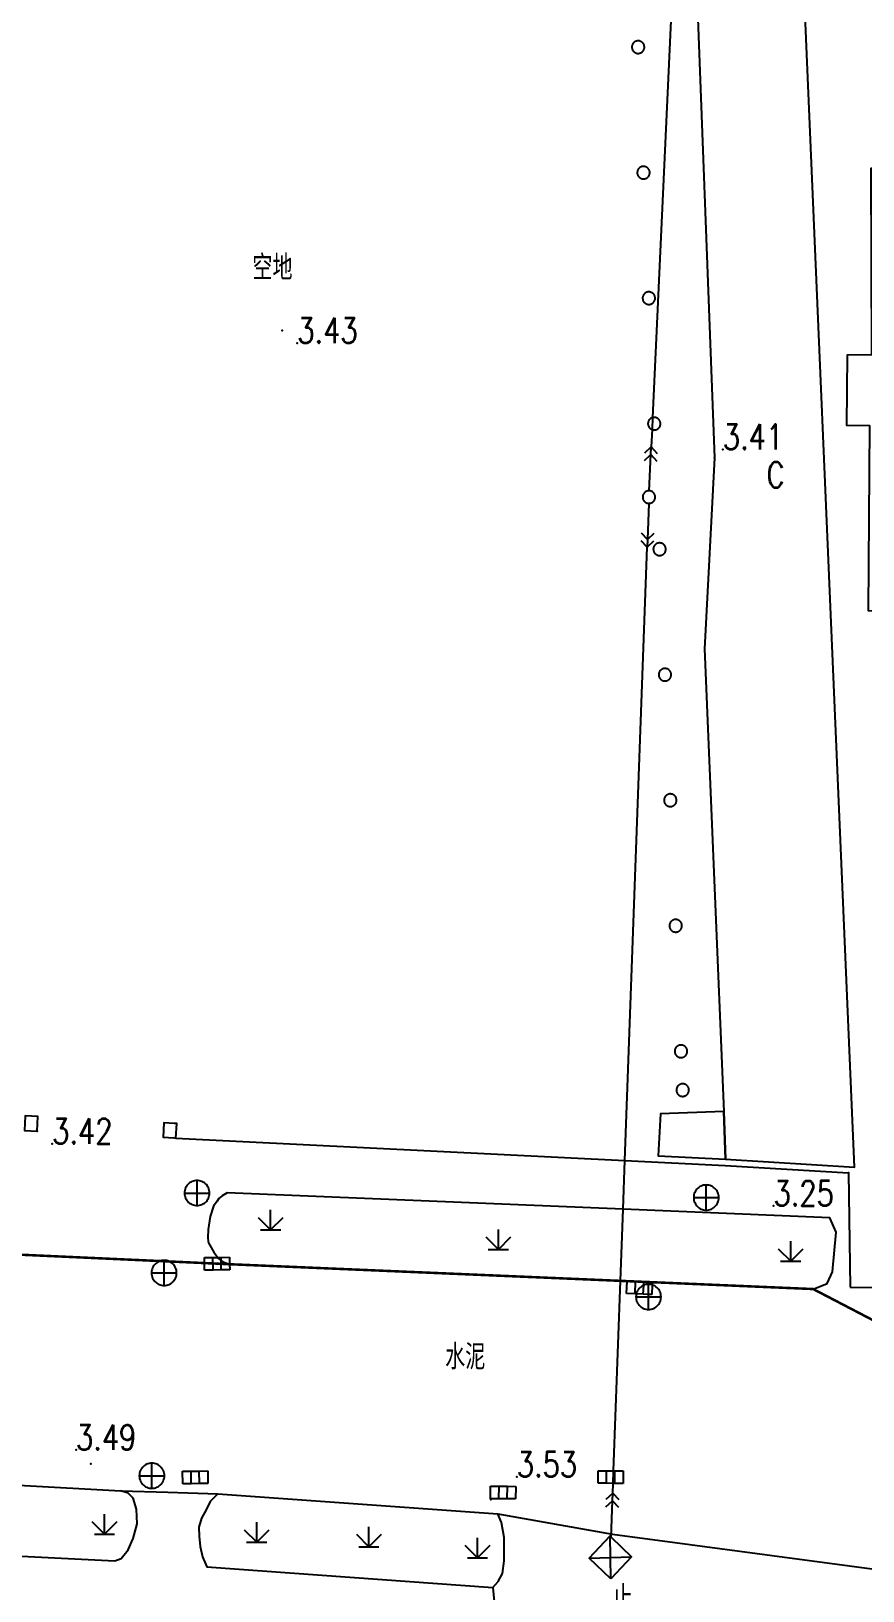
# Model space of a CAD drawing. Extents: x 500064 to 501389, y 2542464 to 2545400.
# Drawn here: x 500768.7 to 500801.8, y 2543049.7 to 2543111.8 of the extents above; entities that cross this region are included whole.
import ezdxf

# ---------------------------------------------------------------- set-up
doc = ezdxf.new("R2010")
doc.units = 0
doc.header["$LTSCALE"] = 0.5
doc.linetypes.add('CENTER', pattern=[50.8, 31.75, -6.35, 6.35, -6.35])
doc.layers.add('地形图', color=8, linetype='CONTINUOUS')
doc.styles.add('HZ', font='romans.shx', dxfattribs={"width": 0.8, "bigfont": 'hztxt.shx'})

msp = doc.modelspace()

# ---------------------------------------------------------------- linework, layer by layer
at = {"layer": '地形图', "linetype": 'Continuous', "const_width": 0.1}
msp.add_lwpolyline([(500667.086, 2543067.802), (500671.164, 2543067.622), (500701.342, 2543066.147), (500776.595, 2543062.722), (500799.805, 2543061.735), (500803.564, 2543059.778), (500821.423, 2543056.131), (500853.3, 2543056.079), (500858.689, 2543055.787), (500865.966, 2543053.35), (500870.357, 2543068.279), (500871.832, 2543084.568), (500873.555, 2543109.732), (500873.767, 2543122.87), (500871.505, 2543174.385), (500869.9, 2543231.392), (500861.967, 2543231.689)], dxfattribs=at)
at = {"layer": '地形图'}
for points in [[(500794.805, 2543126.585), (500793.413, 2543096.416), (500793.391, 2543095.94), (500793.359, 2543095.252)], [(500792.831, 2543110.911), (500792.847, 2543110.911), (500792.862, 2543110.912), (500792.878, 2543110.914), (500792.893, 2543110.917), (500792.908, 2543110.922), (500792.923, 2543110.927), (500792.938, 2543110.933), (500792.952, 2543110.939), (500792.966, 2543110.947), (500792.979, 2543110.956), (500792.991, 2543110.965), (500793.003, 2543110.975), (500793.015, 2543110.986), (500793.025, 2543110.998), (500793.035, 2543111.01), (500793.044, 2543111.023), (500793.053, 2543111.036), (500793.06, 2543111.05), (500793.066, 2543111.064), (500793.072, 2543111.079), (500793.077, 2543111.094), (500793.08, 2543111.109), (500793.083, 2543111.125), (500793.085, 2543111.14), (500793.086, 2543111.156), (500793.086, 2543111.172), (500793.085, 2543111.187), (500793.082, 2543111.203), (500793.079, 2543111.218), (500793.075, 2543111.233), (500793.07, 2543111.248), (500793.064, 2543111.263), (500793.057, 2543111.277), (500793.05, 2543111.29), (500793.041, 2543111.304), (500793.032, 2543111.316), (500793.022, 2543111.328), (500793.011, 2543111.34), (500792.999, 2543111.35), (500792.987, 2543111.36), (500792.974, 2543111.369), (500792.961, 2543111.377), (500792.947, 2543111.385), (500792.933, 2543111.391), (500792.918, 2543111.397), (500792.903, 2543111.402), (500792.888, 2543111.405), (500792.872, 2543111.408), (500792.857, 2543111.41), (500792.841, 2543111.411), (500792.825, 2543111.411), (500792.81, 2543111.409), (500792.794, 2543111.407), (500792.779, 2543111.404), (500792.763, 2543111.4), (500792.749, 2543111.395), (500792.734, 2543111.389), (500792.72, 2543111.382), (500792.706, 2543111.375), (500792.693, 2543111.366), (500792.68, 2543111.357), (500792.668, 2543111.347), (500792.657, 2543111.336), (500792.647, 2543111.324), (500792.637, 2543111.312), (500792.628, 2543111.299), (500792.619, 2543111.286), (500792.612, 2543111.272), (500792.605, 2543111.257), (500792.6, 2543111.243), (500792.595, 2543111.228), (500792.591, 2543111.213), (500792.589, 2543111.197), (500792.587, 2543111.182), (500792.586, 2543111.166), (500792.586, 2543111.15), (500792.587, 2543111.135), (500792.589, 2543111.119), (500792.593, 2543111.104), (500792.597, 2543111.088), (500792.602, 2543111.073), (500792.608, 2543111.059), (500792.614, 2543111.045), (500792.622, 2543111.031), (500792.631, 2543111.018), (500792.64, 2543111.005), (500792.65, 2543110.993), (500792.661, 2543110.982), (500792.673, 2543110.971), (500792.685, 2543110.962), (500792.698, 2543110.953), (500792.711, 2543110.944), (500792.725, 2543110.937), (500792.739, 2543110.93), (500792.754, 2543110.925), (500792.769, 2543110.92), (500792.784, 2543110.916), (500792.8, 2543110.913), (500792.815, 2543110.912), (500792.831, 2543110.911)], [(500793.044, 2543105.915), (500793.06, 2543105.916), (500793.076, 2543105.917), (500793.091, 2543105.919), (500793.107, 2543105.922), (500793.122, 2543105.926), (500793.137, 2543105.931), (500793.151, 2543105.937), (500793.165, 2543105.944), (500793.179, 2543105.952), (500793.192, 2543105.96), (500793.205, 2543105.97), (500793.217, 2543105.98), (500793.228, 2543105.991), (500793.239, 2543106.002), (500793.248, 2543106.014), (500793.258, 2543106.027), (500793.266, 2543106.041), (500793.273, 2543106.054), (500793.28, 2543106.069), (500793.285, 2543106.083), (500793.29, 2543106.098), (500793.294, 2543106.114), (500793.297, 2543106.129), (500793.298, 2543106.145), (500793.299, 2543106.16), (500793.299, 2543106.176), (500793.298, 2543106.192), (500793.296, 2543106.207), (500793.293, 2543106.223), (500793.289, 2543106.238), (500793.283, 2543106.253), (500793.278, 2543106.267), (500793.271, 2543106.281), (500793.263, 2543106.295), (500793.254, 2543106.308), (500793.245, 2543106.321), (500793.235, 2543106.333), (500793.224, 2543106.344), (500793.212, 2543106.355), (500793.2, 2543106.365), (500793.187, 2543106.374), (500793.174, 2543106.382), (500793.16, 2543106.389), (500793.146, 2543106.396), (500793.131, 2543106.401), (500793.116, 2543106.406), (500793.101, 2543106.41), (500793.086, 2543106.413), (500793.07, 2543106.414), (500793.054, 2543106.415), (500793.039, 2543106.415), (500793.023, 2543106.414), (500793.007, 2543106.412), (500792.992, 2543106.409), (500792.977, 2543106.405), (500792.962, 2543106.4), (500792.947, 2543106.394), (500792.933, 2543106.387), (500792.92, 2543106.379), (500792.906, 2543106.371), (500792.894, 2543106.361), (500792.882, 2543106.351), (500792.87, 2543106.34), (500792.86, 2543106.329), (500792.85, 2543106.316), (500792.841, 2543106.304), (500792.833, 2543106.29), (500792.825, 2543106.276), (500792.819, 2543106.262), (500792.813, 2543106.247), (500792.808, 2543106.232), (500792.805, 2543106.217), (500792.802, 2543106.202), (500792.8, 2543106.186), (500792.799, 2543106.17), (500792.799, 2543106.155), (500792.801, 2543106.139), (500792.803, 2543106.124), (500792.806, 2543106.108), (500792.81, 2543106.093), (500792.815, 2543106.078), (500792.821, 2543106.064), (500792.828, 2543106.049), (500792.835, 2543106.036), (500792.844, 2543106.023), (500792.853, 2543106.01), (500792.864, 2543105.998), (500792.874, 2543105.987), (500792.886, 2543105.976), (500792.898, 2543105.966), (500792.911, 2543105.957), (500792.924, 2543105.949), (500792.938, 2543105.941), (500792.953, 2543105.935), (500792.967, 2543105.929), (500792.982, 2543105.925), (500792.997, 2543105.921), (500793.013, 2543105.918), (500793.029, 2543105.916), (500793.044, 2543105.915)], [(500793.258, 2543100.92), (500793.273, 2543100.92), (500793.289, 2543100.921), (500793.304, 2543100.923), (500793.32, 2543100.927), (500793.335, 2543100.931), (500793.35, 2543100.936), (500793.364, 2543100.942), (500793.379, 2543100.948), (500793.392, 2543100.956), (500793.405, 2543100.965), (500793.418, 2543100.974), (500793.43, 2543100.984), (500793.441, 2543100.995), (500793.452, 2543101.007), (500793.462, 2543101.019), (500793.471, 2543101.032), (500793.479, 2543101.045), (500793.487, 2543101.059), (500793.493, 2543101.073), (500793.499, 2543101.088), (500793.503, 2543101.103), (500793.507, 2543101.118), (500793.51, 2543101.134), (500793.512, 2543101.149), (500793.513, 2543101.165), (500793.512, 2543101.181), (500793.511, 2543101.196), (500793.509, 2543101.212), (500793.506, 2543101.227), (500793.502, 2543101.242), (500793.497, 2543101.257), (500793.491, 2543101.272), (500793.484, 2543101.286), (500793.476, 2543101.3), (500793.468, 2543101.313), (500793.458, 2543101.325), (500793.448, 2543101.337), (500793.437, 2543101.349), (500793.426, 2543101.359), (500793.414, 2543101.369), (500793.401, 2543101.378), (500793.387, 2543101.387), (500793.374, 2543101.394), (500793.359, 2543101.4), (500793.345, 2543101.406), (500793.33, 2543101.411), (500793.314, 2543101.414), (500793.299, 2543101.417), (500793.283, 2543101.419), (500793.268, 2543101.42), (500793.252, 2543101.42), (500793.236, 2543101.419), (500793.221, 2543101.416), (500793.205, 2543101.413), (500793.19, 2543101.409), (500793.175, 2543101.404), (500793.161, 2543101.398), (500793.147, 2543101.391), (500793.133, 2543101.384), (500793.12, 2543101.375), (500793.107, 2543101.366), (500793.095, 2543101.356), (500793.084, 2543101.345), (500793.073, 2543101.333), (500793.063, 2543101.321), (500793.054, 2543101.308), (500793.046, 2543101.295), (500793.039, 2543101.281), (500793.032, 2543101.267), (500793.026, 2543101.252), (500793.022, 2543101.237), (500793.018, 2543101.222), (500793.015, 2543101.206), (500793.013, 2543101.191), (500793.013, 2543101.175), (500793.013, 2543101.159), (500793.014, 2543101.144), (500793.016, 2543101.128), (500793.019, 2543101.113), (500793.023, 2543101.097), (500793.028, 2543101.083), (500793.034, 2543101.068), (500793.041, 2543101.054), (500793.049, 2543101.04), (500793.057, 2543101.027), (500793.067, 2543101.014), (500793.077, 2543101.002), (500793.088, 2543100.991), (500793.099, 2543100.981), (500793.112, 2543100.971), (500793.124, 2543100.962), (500793.138, 2543100.953), (500793.152, 2543100.946), (500793.166, 2543100.939), (500793.181, 2543100.934), (500793.196, 2543100.929), (500793.211, 2543100.925), (500793.226, 2543100.923), (500793.242, 2543100.921), (500793.258, 2543100.92)], [(500793.471, 2543095.925), (500793.487, 2543095.925), (500793.502, 2543095.926), (500793.518, 2543095.928), (500793.533, 2543095.931), (500793.548, 2543095.935), (500793.563, 2543095.94), (500793.578, 2543095.946), (500793.592, 2543095.953), (500793.606, 2543095.961), (500793.619, 2543095.969), (500793.631, 2543095.979), (500793.643, 2543095.989), (500793.655, 2543096), (500793.665, 2543096.011), (500793.675, 2543096.023), (500793.684, 2543096.036), (500793.693, 2543096.05), (500793.7, 2543096.063), (500793.707, 2543096.078), (500793.712, 2543096.092), (500793.717, 2543096.107), (500793.721, 2543096.123), (500793.723, 2543096.138), (500793.725, 2543096.154), (500793.726, 2543096.169), (500793.726, 2543096.185), (500793.725, 2543096.201), (500793.722, 2543096.216), (500793.719, 2543096.232), (500793.715, 2543096.247), (500793.71, 2543096.262), (500793.704, 2543096.276), (500793.697, 2543096.29), (500793.69, 2543096.304), (500793.681, 2543096.317), (500793.672, 2543096.33), (500793.662, 2543096.342), (500793.651, 2543096.353), (500793.639, 2543096.364), (500793.627, 2543096.374), (500793.614, 2543096.383), (500793.601, 2543096.391), (500793.587, 2543096.398), (500793.573, 2543096.405), (500793.558, 2543096.411), (500793.543, 2543096.415), (500793.528, 2543096.419), (500793.512, 2543096.422), (500793.497, 2543096.424), (500793.481, 2543096.424), (500793.465, 2543096.424), (500793.45, 2543096.423), (500793.434, 2543096.421), (500793.419, 2543096.418), (500793.413, 2543096.416), (500793.403, 2543096.414), (500793.389, 2543096.409), (500793.374, 2543096.403), (500793.36, 2543096.396), (500793.346, 2543096.388), (500793.333, 2543096.38), (500793.32, 2543096.37), (500793.309, 2543096.36), (500793.297, 2543096.349), (500793.287, 2543096.338), (500793.277, 2543096.325), (500793.268, 2543096.313), (500793.259, 2543096.299), (500793.252, 2543096.285), (500793.245, 2543096.271), (500793.24, 2543096.256), (500793.235, 2543096.241), (500793.231, 2543096.226), (500793.229, 2543096.211), (500793.227, 2543096.195), (500793.226, 2543096.179), (500793.226, 2543096.164), (500793.227, 2543096.148), (500793.229, 2543096.133), (500793.233, 2543096.117), (500793.237, 2543096.102), (500793.242, 2543096.087), (500793.248, 2543096.073), (500793.255, 2543096.058), (500793.262, 2543096.045), (500793.271, 2543096.032), (500793.28, 2543096.019), (500793.29, 2543096.007), (500793.301, 2543095.996), (500793.313, 2543095.985), (500793.325, 2543095.975), (500793.338, 2543095.966), (500793.351, 2543095.958), (500793.365, 2543095.95), (500793.379, 2543095.944), (500793.391, 2543095.94), (500793.394, 2543095.938), (500793.409, 2543095.934), (500793.424, 2543095.93), (500793.44, 2543095.927), (500793.455, 2543095.925), (500793.471, 2543095.925)], [(500793.084, 2543094.706), (500793.345, 2543094.944)], [(500793.098, 2543095.014), (500793.359, 2543095.252)], [(500793.278, 2543093.504), (500793.345, 2543094.944), (500793.359, 2543095.252)], [(500793.345, 2543094.944), (500793.583, 2543094.683)], [(500793.359, 2543095.252), (500793.597, 2543094.991)], [(500793.267, 2543093.004), (500793.283, 2543093.005), (500793.298, 2543093.006), (500793.314, 2543093.009), (500793.329, 2543093.012), (500793.344, 2543093.016), (500793.359, 2543093.022), (500793.373, 2543093.028), (500793.387, 2543093.035), (500793.401, 2543093.043), (500793.414, 2543093.052), (500793.426, 2543093.062), (500793.438, 2543093.072), (500793.449, 2543093.083), (500793.459, 2543093.095), (500793.469, 2543093.107), (500793.478, 2543093.12), (500793.486, 2543093.134), (500793.493, 2543093.148), (500793.499, 2543093.162), (500793.505, 2543093.177), (500793.509, 2543093.192), (500793.512, 2543093.207), (500793.515, 2543093.223), (500793.516, 2543093.238), (500793.517, 2543093.254), (500793.516, 2543093.27), (500793.515, 2543093.286), (500793.512, 2543093.301), (500793.509, 2543093.316), (500793.505, 2543093.331), (500793.499, 2543093.346), (500793.493, 2543093.361), (500793.486, 2543093.375), (500793.478, 2543093.388), (500793.469, 2543093.401), (500793.459, 2543093.414), (500793.449, 2543093.425), (500793.438, 2543093.436), (500793.426, 2543093.447), (500793.414, 2543093.456), (500793.401, 2543093.465), (500793.387, 2543093.473), (500793.373, 2543093.48), (500793.359, 2543093.487), (500793.344, 2543093.492), (500793.329, 2543093.496), (500793.314, 2543093.5), (500793.298, 2543093.502), (500793.283, 2543093.504), (500793.278, 2543093.504), (500793.267, 2543093.504), (500793.251, 2543093.504), (500793.235, 2543093.502), (500793.22, 2543093.5), (500793.205, 2543093.496), (500793.19, 2543093.492), (500793.175, 2543093.487), (500793.16, 2543093.48), (500793.146, 2543093.473), (500793.133, 2543093.465), (500793.12, 2543093.456), (500793.107, 2543093.447), (500793.096, 2543093.436), (500793.085, 2543093.425), (500793.074, 2543093.414), (500793.065, 2543093.401), (500793.056, 2543093.388), (500793.048, 2543093.375), (500793.041, 2543093.361), (500793.034, 2543093.346), (500793.029, 2543093.331), (500793.025, 2543093.316), (500793.021, 2543093.301), (500793.019, 2543093.286), (500793.017, 2543093.27), (500793.017, 2543093.254), (500793.017, 2543093.238), (500793.019, 2543093.223), (500793.021, 2543093.207), (500793.025, 2543093.192), (500793.029, 2543093.177), (500793.034, 2543093.162), (500793.041, 2543093.148), (500793.048, 2543093.134), (500793.056, 2543093.12), (500793.065, 2543093.107), (500793.074, 2543093.095), (500793.085, 2543093.083), (500793.096, 2543093.072), (500793.107, 2543093.062), (500793.12, 2543093.052), (500793.133, 2543093.043), (500793.146, 2543093.035), (500793.16, 2543093.028), (500793.175, 2543093.022), (500793.19, 2543093.016), (500793.205, 2543093.012), (500793.22, 2543093.009), (500793.235, 2543093.006), (500793.251, 2543093.005), (500793.258, 2543093.004), (500793.267, 2543093.004)], [(500793.258, 2543093.004), (500793.205, 2543091.563), (500793.194, 2543091.255)], [(500793.205, 2543091.563), (500792.965, 2543091.822)], [(500791.825, 2543053.614), (500791.839, 2543053.999), (500791.857, 2543054.499), (500792.132, 2543062.061), (500792.236, 2543064.911), (500792.307, 2543066.855), (500793.194, 2543091.255)], [(500793.194, 2543091.255), (500792.953, 2543091.514)], [(500793.453, 2543091.496), (500793.194, 2543091.255)], [(500793.464, 2543091.804), (500793.205, 2543091.563)], [(500793.684, 2543090.929), (500793.7, 2543090.929), (500793.716, 2543090.93), (500793.731, 2543090.933), (500793.747, 2543090.936), (500793.762, 2543090.94), (500793.777, 2543090.945), (500793.791, 2543090.951), (500793.805, 2543090.958), (500793.819, 2543090.965), (500793.832, 2543090.974), (500793.845, 2543090.983), (500793.857, 2543090.993), (500793.868, 2543091.004), (500793.879, 2543091.016), (500793.889, 2543091.028), (500793.898, 2543091.041), (500793.906, 2543091.054), (500793.913, 2543091.068), (500793.92, 2543091.082), (500793.925, 2543091.097), (500793.93, 2543091.112), (500793.934, 2543091.127), (500793.937, 2543091.143), (500793.938, 2543091.158), (500793.939, 2543091.174), (500793.939, 2543091.19), (500793.938, 2543091.205), (500793.936, 2543091.221), (500793.933, 2543091.236), (500793.929, 2543091.251), (500793.924, 2543091.266), (500793.918, 2543091.281), (500793.911, 2543091.295), (500793.903, 2543091.309), (500793.894, 2543091.322), (500793.885, 2543091.334), (500793.875, 2543091.346), (500793.864, 2543091.358), (500793.852, 2543091.368), (500793.84, 2543091.378), (500793.827, 2543091.387), (500793.814, 2543091.396), (500793.8, 2543091.403), (500793.786, 2543091.41), (500793.771, 2543091.415), (500793.756, 2543091.42), (500793.741, 2543091.424), (500793.726, 2543091.426), (500793.71, 2543091.428), (500793.694, 2543091.429), (500793.679, 2543091.429), (500793.663, 2543091.428), (500793.647, 2543091.425), (500793.632, 2543091.422), (500793.617, 2543091.418), (500793.602, 2543091.413), (500793.587, 2543091.407), (500793.573, 2543091.4), (500793.56, 2543091.393), (500793.546, 2543091.384), (500793.534, 2543091.375), (500793.522, 2543091.365), (500793.511, 2543091.354), (500793.5, 2543091.342), (500793.49, 2543091.33), (500793.481, 2543091.317), (500793.473, 2543091.304), (500793.465, 2543091.29), (500793.459, 2543091.276), (500793.453, 2543091.261), (500793.448, 2543091.246), (500793.445, 2543091.231), (500793.442, 2543091.215), (500793.44, 2543091.2), (500793.439, 2543091.184), (500793.439, 2543091.168), (500793.441, 2543091.153), (500793.443, 2543091.137), (500793.446, 2543091.122), (500793.45, 2543091.107), (500793.455, 2543091.092), (500793.461, 2543091.077), (500793.468, 2543091.063), (500793.476, 2543091.049), (500793.484, 2543091.036), (500793.493, 2543091.024), (500793.504, 2543091.012), (500793.515, 2543091), (500793.526, 2543090.99), (500793.538, 2543090.98), (500793.551, 2543090.971), (500793.564, 2543090.962), (500793.578, 2543090.955), (500793.593, 2543090.948), (500793.607, 2543090.943), (500793.622, 2543090.938), (500793.638, 2543090.934), (500793.653, 2543090.932), (500793.669, 2543090.93), (500793.684, 2543090.929)], [(500793.898, 2543085.934), (500793.913, 2543085.934), (500793.929, 2543085.935), (500793.945, 2543085.937), (500793.96, 2543085.94), (500793.975, 2543085.944), (500793.99, 2543085.949), (500794.005, 2543085.955), (500794.019, 2543085.962), (500794.032, 2543085.97), (500794.045, 2543085.978), (500794.058, 2543085.988), (500794.07, 2543085.998), (500794.081, 2543086.009), (500794.092, 2543086.02), (500794.102, 2543086.033), (500794.111, 2543086.045), (500794.119, 2543086.059), (500794.127, 2543086.073), (500794.133, 2543086.087), (500794.139, 2543086.101), (500794.143, 2543086.117), (500794.147, 2543086.132), (500794.15, 2543086.147), (500794.152, 2543086.163), (500794.153, 2543086.178), (500794.152, 2543086.194), (500794.151, 2543086.21), (500794.149, 2543086.225), (500794.146, 2543086.241), (500794.142, 2543086.256), (500794.137, 2543086.271), (500794.131, 2543086.285), (500794.124, 2543086.3), (500794.116, 2543086.313), (500794.108, 2543086.326), (500794.098, 2543086.339), (500794.088, 2543086.351), (500794.077, 2543086.362), (500794.066, 2543086.373), (500794.054, 2543086.383), (500794.041, 2543086.392), (500794.027, 2543086.4), (500794.014, 2543086.408), (500793.999, 2543086.414), (500793.985, 2543086.42), (500793.97, 2543086.424), (500793.954, 2543086.428), (500793.939, 2543086.431), (500793.923, 2543086.433), (500793.908, 2543086.433), (500793.892, 2543086.433), (500793.876, 2543086.432), (500793.861, 2543086.43), (500793.845, 2543086.427), (500793.83, 2543086.423), (500793.815, 2543086.418), (500793.801, 2543086.412), (500793.787, 2543086.405), (500793.773, 2543086.397), (500793.76, 2543086.389), (500793.747, 2543086.379), (500793.735, 2543086.369), (500793.724, 2543086.358), (500793.713, 2543086.347), (500793.703, 2543086.334), (500793.694, 2543086.322), (500793.686, 2543086.308), (500793.679, 2543086.294), (500793.672, 2543086.28), (500793.667, 2543086.266), (500793.662, 2543086.251), (500793.658, 2543086.235), (500793.655, 2543086.22), (500793.654, 2543086.204), (500793.653, 2543086.189), (500793.653, 2543086.173), (500793.654, 2543086.157), (500793.656, 2543086.142), (500793.659, 2543086.126), (500793.663, 2543086.111), (500793.668, 2543086.096), (500793.674, 2543086.082), (500793.681, 2543086.068), (500793.689, 2543086.054), (500793.697, 2543086.041), (500793.707, 2543086.028), (500793.717, 2543086.016), (500793.728, 2543086.005), (500793.739, 2543085.994), (500793.752, 2543085.984), (500793.764, 2543085.975), (500793.778, 2543085.967), (500793.792, 2543085.959), (500793.806, 2543085.953), (500793.821, 2543085.947), (500793.836, 2543085.943), (500793.851, 2543085.939), (500793.866, 2543085.936), (500793.882, 2543085.934), (500793.898, 2543085.934)], [(500794.111, 2543080.938), (500794.127, 2543080.938), (500794.142, 2543080.939), (500794.158, 2543080.942), (500794.173, 2543080.945), (500794.188, 2543080.949), (500794.203, 2543080.954), (500794.218, 2543080.96), (500794.232, 2543080.967), (500794.246, 2543080.974), (500794.259, 2543080.983), (500794.271, 2543080.992), (500794.283, 2543081.002), (500794.295, 2543081.013), (500794.305, 2543081.025), (500794.315, 2543081.037), (500794.324, 2543081.05), (500794.333, 2543081.063), (500794.34, 2543081.077), (500794.347, 2543081.091), (500794.352, 2543081.106), (500794.357, 2543081.121), (500794.361, 2543081.136), (500794.363, 2543081.152), (500794.365, 2543081.167), (500794.366, 2543081.183), (500794.366, 2543081.199), (500794.365, 2543081.214), (500794.362, 2543081.23), (500794.359, 2543081.245), (500794.355, 2543081.261), (500794.35, 2543081.275), (500794.344, 2543081.29), (500794.337, 2543081.304), (500794.33, 2543081.318), (500794.321, 2543081.331), (500794.312, 2543081.344), (500794.302, 2543081.355), (500794.291, 2543081.367), (500794.279, 2543081.377), (500794.267, 2543081.387), (500794.254, 2543081.396), (500794.241, 2543081.405), (500794.227, 2543081.412), (500794.213, 2543081.419), (500794.198, 2543081.424), (500794.183, 2543081.429), (500794.168, 2543081.433), (500794.152, 2543081.435), (500794.137, 2543081.437), (500794.121, 2543081.438), (500794.105, 2543081.438), (500794.09, 2543081.437), (500794.074, 2543081.435), (500794.059, 2543081.431), (500794.044, 2543081.427), (500794.029, 2543081.422), (500794.014, 2543081.416), (500794, 2543081.409), (500793.986, 2543081.402), (500793.973, 2543081.393), (500793.961, 2543081.384), (500793.949, 2543081.374), (500793.937, 2543081.363), (500793.927, 2543081.351), (500793.917, 2543081.339), (500793.908, 2543081.326), (500793.899, 2543081.313), (500793.892, 2543081.299), (500793.885, 2543081.285), (500793.88, 2543081.27), (500793.875, 2543081.255), (500793.871, 2543081.24), (500793.869, 2543081.224), (500793.867, 2543081.209), (500793.866, 2543081.193), (500793.866, 2543081.177), (500793.867, 2543081.162), (500793.87, 2543081.146), (500793.873, 2543081.131), (500793.877, 2543081.116), (500793.882, 2543081.101), (500793.888, 2543081.086), (500793.895, 2543081.072), (500793.902, 2543081.058), (500793.911, 2543081.045), (500793.92, 2543081.033), (500793.93, 2543081.021), (500793.941, 2543081.009), (500793.953, 2543080.999), (500793.965, 2543080.989), (500793.978, 2543080.98), (500793.991, 2543080.971), (500794.005, 2543080.964), (500794.019, 2543080.957), (500794.034, 2543080.952), (500794.049, 2543080.947), (500794.064, 2543080.943), (500794.08, 2543080.941), (500794.095, 2543080.939), (500794.111, 2543080.938)], [(500794.324, 2543075.943), (500794.34, 2543075.943), (500794.356, 2543075.944), (500794.371, 2543075.946), (500794.387, 2543075.949), (500794.402, 2543075.953), (500794.417, 2543075.958), (500794.431, 2543075.964), (500794.445, 2543075.971), (500794.459, 2543075.979), (500794.472, 2543075.987), (500794.485, 2543075.997), (500794.497, 2543076.007), (500794.508, 2543076.018), (500794.519, 2543076.029), (500794.529, 2543076.042), (500794.538, 2543076.054), (500794.546, 2543076.068), (500794.553, 2543076.082), (500794.56, 2543076.096), (500794.566, 2543076.111), (500794.57, 2543076.126), (500794.574, 2543076.141), (500794.577, 2543076.156), (500794.578, 2543076.172), (500794.579, 2543076.188), (500794.579, 2543076.203), (500794.578, 2543076.219), (500794.576, 2543076.234), (500794.573, 2543076.25), (500794.569, 2543076.265), (500794.564, 2543076.28), (500794.558, 2543076.294), (500794.551, 2543076.309), (500794.543, 2543076.322), (500794.535, 2543076.335), (500794.525, 2543076.348), (500794.515, 2543076.36), (500794.504, 2543076.371), (500794.493, 2543076.382), (500794.48, 2543076.392), (500794.468, 2543076.401), (500794.454, 2543076.409), (500794.44, 2543076.417), (500794.426, 2543076.423), (500794.411, 2543076.429), (500794.396, 2543076.433), (500794.381, 2543076.437), (500794.366, 2543076.44), (500794.35, 2543076.442), (500794.334, 2543076.443), (500794.319, 2543076.442), (500794.303, 2543076.441), (500794.287, 2543076.439), (500794.272, 2543076.436), (500794.257, 2543076.432), (500794.242, 2543076.427), (500794.227, 2543076.421), (500794.213, 2543076.414), (500794.2, 2543076.406), (500794.187, 2543076.398), (500794.174, 2543076.388), (500794.162, 2543076.378), (500794.151, 2543076.367), (500794.14, 2543076.356), (500794.13, 2543076.344), (500794.121, 2543076.331), (500794.113, 2543076.317), (500794.105, 2543076.304), (500794.099, 2543076.289), (500794.093, 2543076.275), (500794.089, 2543076.26), (500794.085, 2543076.244), (500794.082, 2543076.229), (500794.08, 2543076.213), (500794.079, 2543076.198), (500794.08, 2543076.182), (500794.081, 2543076.166), (500794.083, 2543076.151), (500794.086, 2543076.135), (500794.09, 2543076.12), (500794.095, 2543076.105), (500794.101, 2543076.091), (500794.108, 2543076.077), (500794.116, 2543076.063), (500794.124, 2543076.05), (500794.134, 2543076.037), (500794.144, 2543076.025), (500794.155, 2543076.014), (500794.166, 2543076.003), (500794.178, 2543075.993), (500794.191, 2543075.984), (500794.205, 2543075.976), (500794.218, 2543075.969), (500794.233, 2543075.962), (500794.247, 2543075.956), (500794.262, 2543075.952), (500794.278, 2543075.948), (500794.293, 2543075.945), (500794.309, 2543075.943), (500794.324, 2543075.943)], [(500794.538, 2543070.947), (500794.553, 2543070.947), (500794.569, 2543070.949), (500794.585, 2543070.951), (500794.6, 2543070.954), (500794.615, 2543070.958), (500794.63, 2543070.963), (500794.645, 2543070.969), (500794.659, 2543070.976), (500794.672, 2543070.983), (500794.686, 2543070.992), (500794.698, 2543071.001), (500794.71, 2543071.011), (500794.721, 2543071.022), (500794.732, 2543071.034), (500794.742, 2543071.046), (500794.751, 2543071.059), (500794.759, 2543071.072), (500794.767, 2543071.086), (500794.773, 2543071.1), (500794.779, 2543071.115), (500794.784, 2543071.13), (500794.787, 2543071.145), (500794.79, 2543071.161), (500794.792, 2543071.176), (500794.793, 2543071.192), (500794.792, 2543071.208), (500794.791, 2543071.223), (500794.789, 2543071.239), (500794.786, 2543071.254), (500794.782, 2543071.27), (500794.777, 2543071.284), (500794.771, 2543071.299), (500794.764, 2543071.313), (500794.756, 2543071.327), (500794.748, 2543071.34), (500794.739, 2543071.353), (500794.728, 2543071.365), (500794.717, 2543071.376), (500794.706, 2543071.387), (500794.694, 2543071.396), (500794.681, 2543071.405), (500794.668, 2543071.414), (500794.654, 2543071.421), (500794.639, 2543071.428), (500794.625, 2543071.433), (500794.61, 2543071.438), (500794.595, 2543071.442), (500794.579, 2543071.445), (500794.563, 2543071.446), (500794.548, 2543071.447), (500794.532, 2543071.447), (500794.516, 2543071.446), (500794.501, 2543071.444), (500794.485, 2543071.441), (500794.47, 2543071.436), (500794.455, 2543071.431), (500794.441, 2543071.425), (500794.427, 2543071.419), (500794.413, 2543071.411), (500794.4, 2543071.402), (500794.387, 2543071.393), (500794.375, 2543071.383), (500794.364, 2543071.372), (500794.353, 2543071.36), (500794.343, 2543071.348), (500794.334, 2543071.335), (500794.326, 2543071.322), (500794.319, 2543071.308), (500794.312, 2543071.294), (500794.307, 2543071.279), (500794.302, 2543071.264), (500794.298, 2543071.249), (500794.295, 2543071.233), (500794.294, 2543071.218), (500794.293, 2543071.202), (500794.293, 2543071.186), (500794.294, 2543071.171), (500794.296, 2543071.155), (500794.299, 2543071.14), (500794.303, 2543071.125), (500794.308, 2543071.11), (500794.314, 2543071.095), (500794.321, 2543071.081), (500794.329, 2543071.067), (500794.338, 2543071.054), (500794.347, 2543071.042), (500794.357, 2543071.03), (500794.368, 2543071.018), (500794.379, 2543071.008), (500794.392, 2543070.998), (500794.405, 2543070.989), (500794.418, 2543070.981), (500794.432, 2543070.973), (500794.446, 2543070.967), (500794.461, 2543070.961), (500794.476, 2543070.956), (500794.491, 2543070.953), (500794.506, 2543070.95), (500794.522, 2543070.948), (500794.538, 2543070.947)], [(500794.604, 2543069.403), (500794.619, 2543069.403), (500794.635, 2543069.404), (500794.651, 2543069.406), (500794.666, 2543069.409), (500794.681, 2543069.413), (500794.696, 2543069.419), (500794.711, 2543069.424), (500794.725, 2543069.431), (500794.738, 2543069.439), (500794.751, 2543069.448), (500794.764, 2543069.457), (500794.776, 2543069.467), (500794.787, 2543069.478), (500794.798, 2543069.49), (500794.808, 2543069.502), (500794.817, 2543069.515), (500794.825, 2543069.528), (500794.833, 2543069.542), (500794.839, 2543069.556), (500794.845, 2543069.571), (500794.85, 2543069.586), (500794.853, 2543069.601), (500794.856, 2543069.616), (500794.858, 2543069.632), (500794.859, 2543069.648), (500794.858, 2543069.663), (500794.857, 2543069.679), (500794.855, 2543069.695), (500794.852, 2543069.71), (500794.848, 2543069.725), (500794.843, 2543069.74), (500794.837, 2543069.755), (500794.83, 2543069.769), (500794.822, 2543069.782), (500794.814, 2543069.796), (500794.804, 2543069.808), (500794.794, 2543069.82), (500794.783, 2543069.831), (500794.772, 2543069.842), (500794.76, 2543069.852), (500794.747, 2543069.861), (500794.734, 2543069.869), (500794.72, 2543069.877), (500794.705, 2543069.883), (500794.691, 2543069.889), (500794.676, 2543069.894), (500794.66, 2543069.897), (500794.645, 2543069.9), (500794.629, 2543069.902), (500794.614, 2543069.903), (500794.598, 2543069.903), (500794.582, 2543069.901), (500794.567, 2543069.899), (500794.551, 2543069.896), (500794.536, 2543069.892), (500794.521, 2543069.887), (500794.507, 2543069.881), (500794.493, 2543069.874), (500794.479, 2543069.866), (500794.466, 2543069.858), (500794.453, 2543069.849), (500794.441, 2543069.838), (500794.43, 2543069.827), (500794.419, 2543069.816), (500794.409, 2543069.804), (500794.4, 2543069.791), (500794.392, 2543069.778), (500794.385, 2543069.764), (500794.378, 2543069.749), (500794.372, 2543069.735), (500794.368, 2543069.72), (500794.364, 2543069.705), (500794.361, 2543069.689), (500794.36, 2543069.673), (500794.359, 2543069.658), (500794.359, 2543069.642), (500794.36, 2543069.626), (500794.362, 2543069.611), (500794.365, 2543069.595), (500794.369, 2543069.58), (500794.374, 2543069.565), (500794.38, 2543069.551), (500794.387, 2543069.537), (500794.395, 2543069.523), (500794.403, 2543069.51), (500794.413, 2543069.497), (500794.423, 2543069.485), (500794.434, 2543069.474), (500794.445, 2543069.463), (500794.458, 2543069.453), (500794.47, 2543069.444), (500794.484, 2543069.436), (500794.498, 2543069.429), (500794.512, 2543069.422), (500794.527, 2543069.417), (500794.542, 2543069.412), (500794.557, 2543069.408), (500794.572, 2543069.405), (500794.588, 2543069.404), (500794.604, 2543069.403)], [(500768.905, 2543068.014), (500768.937, 2543068.599), (500768.431, 2543068.627), (500768.399, 2543068.042), (500768.905, 2543068.014)], [(500774.431, 2543067.744), (500774.467, 2543068.319), (500774.36, 2543068.326), (500773.956, 2543068.35), (500773.921, 2543067.776), (500774.349, 2543067.749), (500774.431, 2543067.744)], [(500774.431, 2543067.744), (500792.307, 2543066.855), (500796.306, 2543066.656), (500801.206, 2543066.356), (500801.278, 2543061.811)], [(500775.271, 2543065.056), (500775.323, 2543065.059), (500775.375, 2543065.067), (500775.426, 2543065.081), (500775.475, 2543065.099), (500775.521, 2543065.123), (500775.565, 2543065.152), (500775.606, 2543065.184), (500775.643, 2543065.221), (500775.676, 2543065.262), (500775.704, 2543065.306), (500775.728, 2543065.353), (500775.747, 2543065.402), (500775.76, 2543065.452), (500775.768, 2543065.504), (500775.771, 2543065.556), (500775.768, 2543065.608), (500775.76, 2543065.66), (500775.747, 2543065.711), (500775.728, 2543065.759), (500775.704, 2543065.806), (500775.676, 2543065.85), (500775.643, 2543065.891), (500775.606, 2543065.928), (500775.565, 2543065.961), (500775.521, 2543065.989), (500775.475, 2543066.013), (500775.426, 2543066.032), (500775.375, 2543066.045), (500775.323, 2543066.053), (500775.271, 2543066.056), (500775.219, 2543066.053), (500775.167, 2543066.045), (500775.117, 2543066.032), (500775.068, 2543066.013), (500775.021, 2543065.989), (500774.977, 2543065.961), (500774.937, 2543065.928), (500774.9, 2543065.891), (500774.867, 2543065.85), (500774.838, 2543065.806), (500774.814, 2543065.759), (500774.796, 2543065.711), (500774.782, 2543065.66), (500774.774, 2543065.608), (500774.771, 2543065.556), (500774.774, 2543065.504), (500774.782, 2543065.452), (500774.796, 2543065.402), (500774.814, 2543065.353), (500774.838, 2543065.306), (500774.867, 2543065.262), (500774.9, 2543065.221), (500774.937, 2543065.184), (500774.977, 2543065.152), (500775.021, 2543065.123), (500775.068, 2543065.099), (500775.117, 2543065.081), (500775.167, 2543065.067), (500775.219, 2543065.059), (500775.271, 2543065.056)], [(500775.271, 2543065.056), (500775.271, 2543065.556), (500775.271, 2543066.056)], [(500795.547, 2543064.877), (500795.599, 2543064.88), (500795.651, 2543064.888), (500795.702, 2543064.902), (500795.75, 2543064.92), (500795.797, 2543064.944), (500795.841, 2543064.973), (500795.882, 2543065.005), (500795.919, 2543065.043), (500795.952, 2543065.083), (500795.98, 2543065.127), (500796.004, 2543065.174), (500796.023, 2543065.223), (500796.036, 2543065.273), (500796.044, 2543065.325), (500796.047, 2543065.377), (500796.044, 2543065.429), (500796.036, 2543065.481), (500796.023, 2543065.532), (500796.004, 2543065.58), (500795.98, 2543065.627), (500795.952, 2543065.671), (500795.919, 2543065.712), (500795.882, 2543065.749), (500795.841, 2543065.782), (500795.797, 2543065.81), (500795.75, 2543065.834), (500795.702, 2543065.853), (500795.651, 2543065.866), (500795.599, 2543065.874), (500795.547, 2543065.877), (500795.495, 2543065.874), (500795.443, 2543065.866), (500795.392, 2543065.853), (500795.344, 2543065.834), (500795.297, 2543065.81), (500795.253, 2543065.782), (500795.212, 2543065.749), (500795.175, 2543065.712), (500795.143, 2543065.671), (500795.114, 2543065.627), (500795.09, 2543065.58), (500795.071, 2543065.532), (500795.058, 2543065.481), (500795.05, 2543065.429), (500795.047, 2543065.377), (500795.05, 2543065.325), (500795.058, 2543065.273), (500795.071, 2543065.223), (500795.09, 2543065.174), (500795.114, 2543065.127), (500795.143, 2543065.083), (500795.175, 2543065.043), (500795.212, 2543065.005), (500795.253, 2543064.973), (500795.297, 2543064.944), (500795.344, 2543064.92), (500795.392, 2543064.902), (500795.443, 2543064.888), (500795.495, 2543064.88), (500795.547, 2543064.877)], [(500795.547, 2543064.877), (500795.547, 2543065.377), (500795.547, 2543065.877)], [(500774.771, 2543065.556), (500775.271, 2543065.556), (500775.771, 2543065.556)], [(500799.805, 2543061.735), (500800.361, 2543061.954), (500800.568, 2543062.414), (500800.723, 2543064.001), (500800.474, 2543064.572), (500792.236, 2543064.911), (500776.469, 2543065.561), (500776.268, 2543065.45), (500776.139, 2543065.337), (500776.07, 2543065.236), (500775.934, 2543065.03), (500775.792, 2543064.627), (500775.719, 2543064.099), (500775.703, 2543063.79), (500775.711, 2543063.624), (500775.724, 2543063.568), (500775.788, 2543063.482), (500775.939, 2543063.204), (500776.095, 2543062.996), (500776.13, 2543062.948), (500776.234, 2543062.869), (500776.299, 2543062.819), (500776.57, 2543062.73), (500776.595, 2543062.722), (500792.132, 2543062.061), (500792.401, 2543062.05), (500792.736, 2543062.036), (500793.066, 2543062.022), (500793.4, 2543062.007), (500799.805, 2543061.735)], [(500795.047, 2543065.377), (500795.547, 2543065.377), (500796.047, 2543065.377)], [(500777.702, 2543064.587), (500778.202, 2543064.087)], [(500778.202, 2543064.087), (500778.202, 2543064.887)], [(500778.202, 2543064.087), (500778.702, 2543064.587)], [(500777.802, 2543064.087), (500778.202, 2543064.087), (500778.602, 2543064.087)], [(500787.27, 2543063.31), (500787.27, 2543064.11)], [(500786.77, 2543063.81), (500787.27, 2543063.31)], [(500786.87, 2543063.31), (500787.27, 2543063.31), (500787.67, 2543063.31)], [(500787.27, 2543063.31), (500787.77, 2543063.81)], [(500798.409, 2543063.342), (500798.909, 2543062.842)], [(500798.909, 2543062.842), (500798.909, 2543063.642)], [(500798.909, 2543062.842), (500799.409, 2543063.342)], [(500773.96, 2543061.877), (500774.012, 2543061.88), (500774.064, 2543061.888), (500774.115, 2543061.901), (500774.163, 2543061.92), (500774.21, 2543061.944), (500774.244, 2543061.966), (500774.254, 2543061.972), (500774.295, 2543062.005), (500774.332, 2543062.042), (500774.364, 2543062.083), (500774.393, 2543062.127), (500774.417, 2543062.174), (500774.436, 2543062.222), (500774.449, 2543062.273), (500774.457, 2543062.325), (500774.46, 2543062.377), (500774.457, 2543062.429), (500774.449, 2543062.481), (500774.436, 2543062.531), (500774.417, 2543062.58), (500774.393, 2543062.627), (500774.364, 2543062.671), (500774.332, 2543062.712), (500774.295, 2543062.749), (500774.258, 2543062.778), (500774.254, 2543062.781), (500774.21, 2543062.81), (500774.163, 2543062.834), (500774.115, 2543062.852), (500774.064, 2543062.866), (500774.012, 2543062.874), (500773.96, 2543062.877), (500773.908, 2543062.874), (500773.856, 2543062.866), (500773.805, 2543062.852), (500773.757, 2543062.834), (500773.71, 2543062.81), (500773.666, 2543062.781), (500773.625, 2543062.749), (500773.588, 2543062.712), (500773.555, 2543062.671), (500773.527, 2543062.627), (500773.503, 2543062.58), (500773.484, 2543062.531), (500773.471, 2543062.481), (500773.463, 2543062.429), (500773.46, 2543062.377), (500773.463, 2543062.325), (500773.471, 2543062.273), (500773.484, 2543062.222), (500773.503, 2543062.174), (500773.527, 2543062.127), (500773.555, 2543062.083), (500773.588, 2543062.042), (500773.625, 2543062.005), (500773.666, 2543061.972), (500773.71, 2543061.944), (500773.757, 2543061.92), (500773.805, 2543061.901), (500773.856, 2543061.888), (500773.908, 2543061.88), (500773.96, 2543061.877)], [(500773.96, 2543061.877), (500773.96, 2543062.377), (500773.96, 2543062.877)], [(500775.567, 2543062.988), (500775.902, 2543062.993), (500776.095, 2543062.996), (500776.232, 2543062.997), (500776.567, 2543063.002)], [(500775.574, 2543062.488), (500775.567, 2543062.988)], [(500775.909, 2543062.493), (500775.902, 2543062.993)], [(500776.239, 2543062.497), (500776.234, 2543062.869), (500776.232, 2543062.997)], [(500776.567, 2543063.002), (500776.57, 2543062.73), (500776.574, 2543062.502)], [(500798.509, 2543062.842), (500798.909, 2543062.842), (500799.309, 2543062.842)], [(500773.46, 2543062.377), (500773.96, 2543062.377), (500774.251, 2543062.377), (500774.46, 2543062.377)], [(500776.574, 2543062.502), (500776.239, 2543062.497), (500775.909, 2543062.493), (500775.574, 2543062.488)], [(500792.377, 2543061.561), (500792.401, 2543062.05), (500792.402, 2543062.061)], [(500792.402, 2543062.061), (500792.736, 2543062.044), (500793.066, 2543062.028), (500793.401, 2543062.011)], [(500792.712, 2543061.545), (500792.736, 2543062.036), (500792.736, 2543062.044)], [(500793.041, 2543061.529), (500793.059, 2543061.886), (500793.066, 2543062.022), (500793.066, 2543062.028)], [(500793.376, 2543061.512), (500793.248, 2543061.518), (500793.041, 2543061.529), (500792.763, 2543061.542), (500792.712, 2543061.545), (500792.377, 2543061.561)], [(500793.248, 2543060.924), (500793.3, 2543060.927), (500793.352, 2543060.935), (500793.403, 2543060.949), (500793.451, 2543060.967), (500793.498, 2543060.991), (500793.542, 2543061.02), (500793.583, 2543061.053), (500793.62, 2543061.09), (500793.653, 2543061.13), (500793.681, 2543061.174), (500793.705, 2543061.221), (500793.724, 2543061.27), (500793.737, 2543061.32), (500793.745, 2543061.372), (500793.748, 2543061.424), (500793.745, 2543061.476), (500793.737, 2543061.528), (500793.724, 2543061.579), (500793.705, 2543061.628), (500793.681, 2543061.674), (500793.653, 2543061.718), (500793.62, 2543061.759), (500793.583, 2543061.796), (500793.542, 2543061.829), (500793.498, 2543061.857), (500793.451, 2543061.881), (500793.403, 2543061.9), (500793.395, 2543061.902), (500793.352, 2543061.913), (500793.3, 2543061.921), (500793.248, 2543061.924), (500793.196, 2543061.921), (500793.144, 2543061.913), (500793.094, 2543061.9), (500793.059, 2543061.886), (500793.045, 2543061.881), (500792.998, 2543061.857), (500792.954, 2543061.829), (500792.913, 2543061.796), (500792.876, 2543061.759), (500792.844, 2543061.718), (500792.815, 2543061.674), (500792.791, 2543061.628), (500792.773, 2543061.579), (500792.763, 2543061.542), (500792.759, 2543061.528), (500792.751, 2543061.476), (500792.748, 2543061.424), (500792.751, 2543061.372), (500792.759, 2543061.32), (500792.773, 2543061.27), (500792.791, 2543061.221), (500792.815, 2543061.174), (500792.844, 2543061.13), (500792.876, 2543061.09), (500792.913, 2543061.053), (500792.954, 2543061.02), (500792.998, 2543060.991), (500793.045, 2543060.967), (500793.094, 2543060.949), (500793.144, 2543060.935), (500793.196, 2543060.927), (500793.248, 2543060.924)], [(500792.748, 2543061.424), (500793.248, 2543061.424), (500793.748, 2543061.424)], [(500793.248, 2543060.924), (500793.248, 2543061.424), (500793.248, 2543061.518), (500793.248, 2543061.924)], [(500793.401, 2543062.011), (500793.4, 2543062.007), (500793.395, 2543061.902), (500793.376, 2543061.512)], [(500801.278, 2543061.811), (500803.83, 2543061.798)], [(500667.086, 2543059.063), (500671.663, 2543058.737), (500684.461, 2543058.144), (500689.064, 2543057.915), (500705.932, 2543057.077), (500710.07, 2543056.872), (500726.55, 2543055.955), (500731.18, 2543055.76), (500747.451, 2543054.939), (500752.565, 2543054.786), (500772.233, 2543053.71), (500774.105, 2543053.65), (500776.098, 2543053.586), (500787.249, 2543052.788), (500791.817, 2543051.983), (500807.609, 2543049.873), (500822.039, 2543047.532), (500849.473, 2543047.696), (500851.093, 2543047.54), (500854.561, 2543045.209), (500852.669, 2543030.836), (500850.956, 2543030.305), (500835.436, 2543022.613)], [(500752.565, 2543054.786), (500752.316, 2543054.577), (500752.077, 2543054.282), (500751.921, 2543054.008), (500751.819, 2543053.64), (500751.716, 2543053.255), (500751.717, 2543053.012), (500751.784, 2543052.67), (500751.889, 2543052.284), (500752.083, 2543051.92), (500772, 2543050.913), (500772.255, 2543051.018), (500772.53, 2543051.356), (500772.73, 2543051.804), (500772.885, 2543052.396), (500772.862, 2543052.972), (500772.735, 2543053.407), (500772.535, 2543053.609), (500772.233, 2543053.71)], [(500773.472, 2543053.803), (500773.525, 2543053.806), (500773.576, 2543053.814), (500773.627, 2543053.828), (500773.676, 2543053.847), (500773.722, 2543053.87), (500773.766, 2543053.899), (500773.807, 2543053.932), (500773.844, 2543053.969), (500773.877, 2543054.009), (500773.905, 2543054.053), (500773.929, 2543054.1), (500773.948, 2543054.149), (500773.961, 2543054.199), (500773.97, 2543054.251), (500773.972, 2543054.303), (500773.97, 2543054.356), (500773.961, 2543054.407), (500773.948, 2543054.458), (500773.929, 2543054.507), (500773.905, 2543054.553), (500773.877, 2543054.597), (500773.844, 2543054.638), (500773.807, 2543054.675), (500773.766, 2543054.708), (500773.722, 2543054.736), (500773.676, 2543054.76), (500773.627, 2543054.779), (500773.576, 2543054.793), (500773.525, 2543054.801), (500773.472, 2543054.803), (500773.42, 2543054.801), (500773.368, 2543054.793), (500773.318, 2543054.779), (500773.269, 2543054.76), (500773.222, 2543054.736), (500773.178, 2543054.708), (500773.138, 2543054.675), (500773.101, 2543054.638), (500773.068, 2543054.597), (500773.039, 2543054.553), (500773.016, 2543054.507), (500772.997, 2543054.458), (500772.983, 2543054.407), (500772.975, 2543054.356), (500772.972, 2543054.303), (500772.975, 2543054.251), (500772.983, 2543054.199), (500772.997, 2543054.149), (500773.016, 2543054.1), (500773.039, 2543054.053), (500773.068, 2543054.009), (500773.101, 2543053.969), (500773.138, 2543053.932), (500773.178, 2543053.899), (500773.222, 2543053.87), (500773.269, 2543053.847), (500773.318, 2543053.828), (500773.368, 2543053.814), (500773.42, 2543053.806), (500773.472, 2543053.803)], [(500773.472, 2543053.803), (500773.472, 2543054.303), (500773.472, 2543054.803)], [(500772.972, 2543054.303), (500773.472, 2543054.303), (500773.972, 2543054.303)], [(500774.697, 2543054.482), (500775.032, 2543054.487), (500775.362, 2543054.492), (500775.697, 2543054.497)], [(500774.705, 2543053.982), (500774.697, 2543054.482)], [(500775.705, 2543053.997), (500775.37, 2543053.992), (500775.04, 2543053.987), (500774.705, 2543053.982)], [(500775.04, 2543053.987), (500775.032, 2543054.487)], [(500775.37, 2543053.992), (500775.362, 2543054.492)], [(500775.697, 2543054.497), (500775.705, 2543053.997)], [(500791.239, 2543054.007), (500791.245, 2543054.507)], [(500792.239, 2543053.994), (500791.904, 2543053.998), (500791.839, 2543053.999), (500791.574, 2543054.003), (500791.239, 2543054.007)], [(500791.245, 2543054.507), (500791.58, 2543054.503), (500791.857, 2543054.499), (500791.91, 2543054.498), (500792.245, 2543054.494)], [(500791.574, 2543054.003), (500791.58, 2543054.503)], [(500791.904, 2543053.998), (500791.91, 2543054.498)], [(500792.245, 2543054.494), (500792.239, 2543053.994)], [(500776.098, 2543053.586), (500775.791, 2543053.276), (500775.633, 2543052.946), (500775.456, 2543052.616), (500775.347, 2543052.253), (500775.351, 2543051.9), (500775.398, 2543051.489), (500775.488, 2543051.082), (500775.656, 2543050.676), (500787.054, 2543049.854), (500787.266, 2543050.098), (500787.441, 2543050.408), (500787.506, 2543050.922), (500787.5, 2543051.848), (500787.389, 2543052.443), (500787.249, 2543052.788)], [(500786.958, 2543053.389), (500786.963, 2543053.889)], [(500787.958, 2543053.381), (500787.623, 2543053.384), (500787.293, 2543053.386), (500786.958, 2543053.389)], [(500786.963, 2543053.889), (500787.298, 2543053.886), (500787.628, 2543053.884), (500787.963, 2543053.881)], [(500787.293, 2543053.386), (500787.298, 2543053.886)], [(500787.623, 2543053.384), (500787.628, 2543053.884)], [(500787.963, 2543053.881), (500787.958, 2543053.381)], [(500791.566, 2543053.374), (500791.825, 2543053.614)], [(500791.761, 2543051.865), (500791.814, 2543053.307), (500791.825, 2543053.614)], [(500791.825, 2543053.614), (500792.066, 2543053.355)], [(500771.587, 2543051.981), (500771.587, 2543052.781)], [(500791.555, 2543053.066), (500791.814, 2543053.307)], [(500791.814, 2543053.307), (500792.055, 2543053.048)], [(500771.087, 2543052.481), (500771.587, 2543051.981)], [(500771.587, 2543051.981), (500772.087, 2543052.481)], [(500777.148, 2543052.158), (500777.648, 2543051.658)], [(500777.648, 2543051.658), (500777.648, 2543052.458)], [(500777.648, 2543051.658), (500778.148, 2543052.158)], [(500782.115, 2543051.474), (500782.115, 2543052.274)], [(500771.187, 2543051.981), (500771.587, 2543051.981), (500771.987, 2543051.981)], [(500777.248, 2543051.658), (500777.648, 2543051.658), (500778.048, 2543051.658)], [(500781.615, 2543051.974), (500782.115, 2543051.474)], [(500781.715, 2543051.474), (500782.115, 2543051.474), (500782.515, 2543051.474)], [(500782.115, 2543051.474), (500782.615, 2543051.974)], [(500785.941, 2543051.54), (500786.441, 2543051.04)], [(500786.441, 2543051.04), (500786.441, 2543051.84)], [(500786.441, 2543051.04), (500786.941, 2543051.54)], [(500791.747, 2543050.198), (500790.887, 2543051.028), (500791.717, 2543051.908), (500791.761, 2543051.865), (500792.577, 2543051.078), (500791.747, 2543050.198)], [(500791.747, 2543050.198), (500791.732, 2543051.053), (500791.717, 2543051.908)], [(500786.041, 2543051.04), (500786.441, 2543051.04), (500786.841, 2543051.04)], [(500790.887, 2543051.028), (500791.732, 2543051.053), (500792.577, 2543051.078)], [(500787.054, 2543049.854), (500787.401, 2543046.263)]]:
    msp.add_lwpolyline(points, dxfattribs=at)
for points in [[(500796.32, 2543066.906), (500801.453, 2543066.591), (500798.889, 2543126.371), (500794.727, 2543126.333), (500794.732, 2543123.565), (500795.89, 2543123.627), (500795.981, 2543119.774), (500796.018, 2543115.471), (500795.091, 2543115.453), (500795.87, 2543094.822), (500795.48, 2543087.216), (500796.242, 2543068.807)], [(500808.227, 2543088.71), (500808.299, 2543106.353), (500802.096, 2543106.331), (500802.123, 2543098.91), (500801.153, 2543098.906), (500801.133, 2543096.113), (500802.052, 2543096.107), (500802, 2543088.746)], [(500796.242, 2543068.807), (500793.722, 2543068.703), (500793.639, 2543067.039), (500796.32, 2543066.906)]]:
    msp.add_lwpolyline(points, close=True, dxfattribs=at)
at = {"layer": '地形图', "ltscale": 10}
for p in [(500778.665, 2543099.88), (500795.87, 2543094.822), (500768.905, 2543068.014), (500801.206, 2543066.356), (500771.044, 2543054.778), (500786.967, 2543053.365)]:
    msp.add_point(p, dxfattribs=at)
at = {"layer": '地形图', "linetype": 'CENTER'}
for p in [(500779.265, 2543099.384, 3.43), (500796.207, 2543095.153, 3.41), (500769.505, 2543067.519, 3.42), (500798.228, 2543065.047, 3.25), (500770.453, 2543055.334, 3.49), (500788.005, 2543054.261, 3.53)]:
    msp.add_point(p, dxfattribs=at)

# ---------------------------------------------------------------- texts
at = {"layer": '地形图', "ltscale": 10, "style": 'HZ', "width": 0.8}
for s, p in [('空地', (500777.476, 2543101.886)), ('3.43', (500779.265, 2543099.384)), ('3.41', (500796.207, 2543095.153)), ('C', (500797.947, 2543093.638)), ('3.42', (500769.505, 2543067.519)), ('3.25', (500798.228, 2543065.047)), ('水泥', (500785.149, 2543058.534)), ('3.49', (500770.453, 2543055.334)), ('3.53', (500788.005, 2543054.261)), ('止', (500791.81, 2543048.94))]:
    msp.add_text(s, height=1, dxfattribs=at).set_placement(p)

doc.saveas('drawing.dxf')
